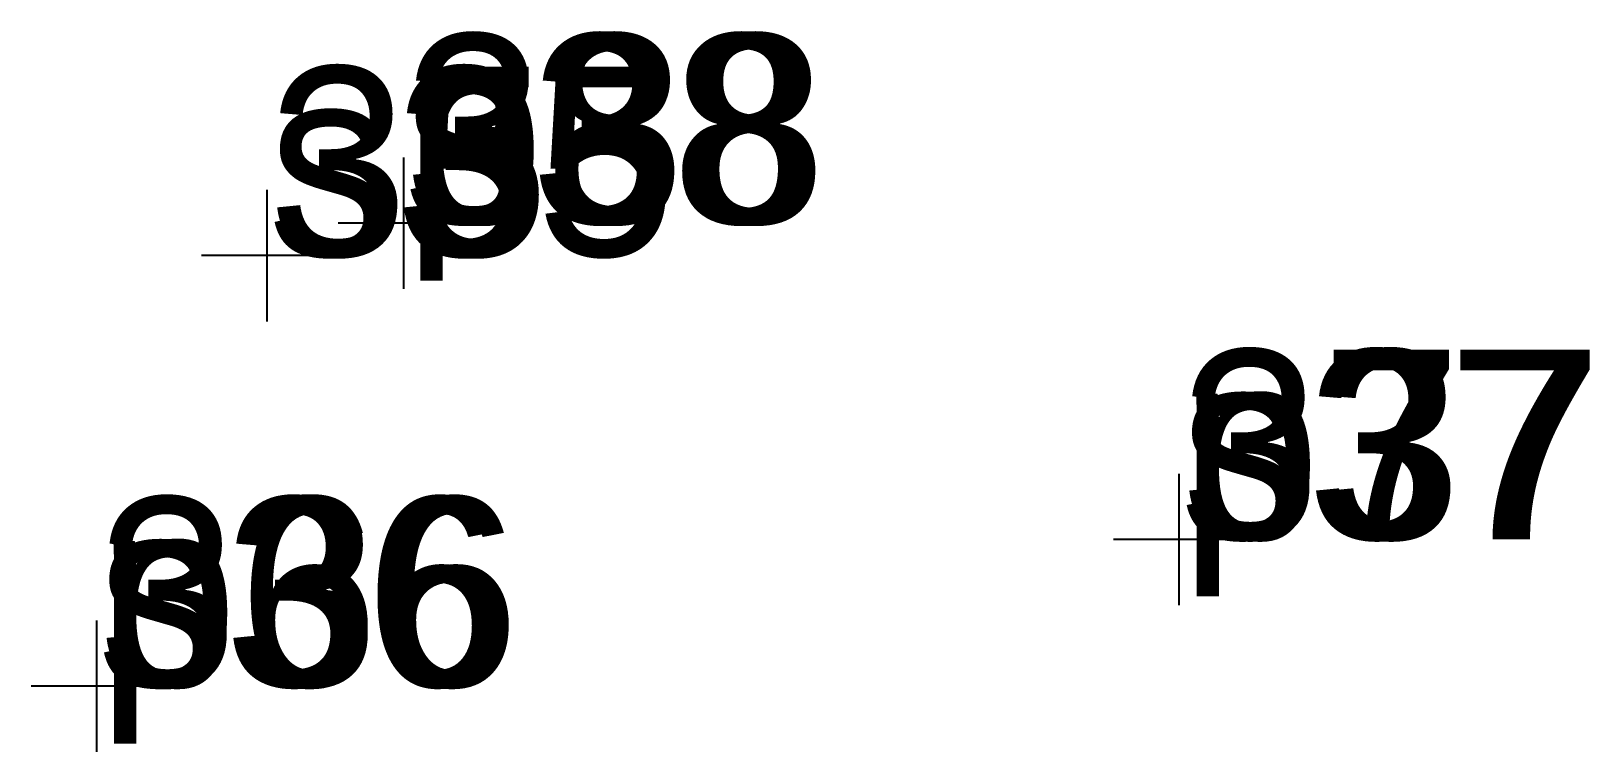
# Model space of a CAD drawing. Extents: x 534703 to 556288, y 1828073 to 1851661.
# Drawn here: x 536352.34 to 536367.13, y 1837242.35 to 1837249.2 of the extents above; entities that cross this region are included whole.
import ezdxf

# ---------------------------------------------------------------- set-up
doc = ezdxf.new("R2010")
doc.units = 0
doc.layers.add('Level 12', color=7, linetype='Continuous')
doc.layers.add('Level 7', color=7, linetype='Continuous')

msp = doc.modelspace()

# ---------------------------------------------------------------- linework, layer by layer
at = {"layer": 'Level 7'}
for p, q in [((536355.874, 1837246.748), (536355.874, 1837247.996)), ((536355.874, 1837246.748), (536355.874, 1837247.996)), ((536355.874, 1837246.748), (536355.874, 1837247.996)), ((536354.578, 1837246.44), (536354.578, 1837247.688)), ((536354.578, 1837246.44), (536354.578, 1837247.688)), ((536354.578, 1837246.44), (536354.578, 1837247.688)), ((536356.498, 1837247.372), (536355.25, 1837247.372)), ((536356.498, 1837247.372), (536355.25, 1837247.372)), ((536356.498, 1837247.372), (536355.25, 1837247.372)), ((536355.874, 1837247.372), (536355.874, 1837247.372)), ((536355.874, 1837247.372), (536355.874, 1837247.372)), ((536355.874, 1837247.372), (536355.874, 1837247.372)), ((536355.874, 1837247.372), (536355.874, 1837247.372)), ((536355.874, 1837247.372), (536355.874, 1837247.372)), ((536355.874, 1837247.372), (536355.874, 1837247.372)), ((536355.874, 1837247.372), (536355.874, 1837247.372)), ((536355.202, 1837247.064), (536353.954, 1837247.064)), ((536355.202, 1837247.064), (536353.954, 1837247.064)), ((536355.202, 1837247.064), (536353.954, 1837247.064)), ((536354.578, 1837247.064), (536354.578, 1837247.064)), ((536354.578, 1837247.064), (536354.578, 1837247.064)), ((536354.578, 1837247.064), (536354.578, 1837247.064)), ((536354.578, 1837247.064), (536354.578, 1837247.064)), ((536354.578, 1837247.064), (536354.578, 1837247.064)), ((536354.578, 1837247.064), (536354.578, 1837247.064)), ((536354.578, 1837247.064), (536354.578, 1837247.064)), ((536363.237, 1837243.743), (536363.237, 1837244.991)), ((536363.237, 1837243.743), (536363.237, 1837244.991)), ((536363.237, 1837243.743), (536363.237, 1837244.991)), ((536363.861, 1837244.367), (536362.613, 1837244.367)), ((536363.861, 1837244.367), (536362.613, 1837244.367)), ((536363.861, 1837244.367), (536362.613, 1837244.367)), ((536363.237, 1837244.367), (536363.237, 1837244.367)), ((536363.237, 1837244.367), (536363.237, 1837244.367)), ((536363.237, 1837244.367), (536363.237, 1837244.367)), ((536363.237, 1837244.367), (536363.237, 1837244.367)), ((536363.237, 1837244.367), (536363.237, 1837244.367)), ((536363.237, 1837244.367), (536363.237, 1837244.367)), ((536363.237, 1837244.367), (536363.237, 1837244.367)), ((536352.96, 1837242.35), (536352.96, 1837243.598)), ((536352.96, 1837242.35), (536352.96, 1837243.598)), ((536352.96, 1837242.35), (536352.96, 1837243.598)), ((536353.584, 1837242.974), (536352.336, 1837242.974)), ((536353.584, 1837242.974), (536352.336, 1837242.974)), ((536353.584, 1837242.974), (536352.336, 1837242.974)), ((536352.96, 1837242.974), (536352.96, 1837242.974)), ((536352.96, 1837242.974), (536352.96, 1837242.974)), ((536352.96, 1837242.974), (536352.96, 1837242.974)), ((536352.96, 1837242.974), (536352.96, 1837242.974)), ((536352.96, 1837242.974), (536352.96, 1837242.974)), ((536352.96, 1837242.974), (536352.96, 1837242.974)), ((536352.96, 1837242.974), (536352.96, 1837242.974))]:
    msp.add_line(p, q, dxfattribs=at)

# ---------------------------------------------------------------- texts
at = {"layer": 'Level 12'}
for s, p in [('s38', (536355.87, 1837247.37)), ('38', (536355.87, 1837247.37)), ('p38', (536355.87, 1837247.37)), ('p38', (536355.87, 1837247.37)), ('p38', (536355.87, 1837247.37)), ('p38', (536355.87, 1837247.37)), ('p38', (536355.87, 1837247.37)), ('p38', (536355.87, 1837247.37)), ('p38', (536355.87, 1837247.37)), ('p38', (536355.87, 1837247.37)), ('s35', (536354.58, 1837247.06)), ('35', (536354.58, 1837247.06)), ('p35', (536354.58, 1837247.06)), ('p35', (536354.58, 1837247.06)), ('p35', (536354.58, 1837247.06)), ('p35', (536354.58, 1837247.06)), ('p35', (536354.58, 1837247.06)), ('p35', (536354.58, 1837247.06)), ('p35', (536354.58, 1837247.06)), ('p35', (536354.58, 1837247.06)), ('s37', (536363.24, 1837244.37)), ('37', (536363.24, 1837244.37)), ('p37', (536363.24, 1837244.37)), ('p37', (536363.24, 1837244.37)), ('p37', (536363.24, 1837244.37)), ('p37', (536363.24, 1837244.37)), ('p37', (536363.24, 1837244.37)), ('p37', (536363.24, 1837244.37)), ('p37', (536363.24, 1837244.37)), ('p37', (536363.24, 1837244.37)), ('s36', (536352.96, 1837242.97)), ('36', (536352.96, 1837242.97)), ('p36', (536352.96, 1837242.97)), ('p36', (536352.96, 1837242.97)), ('p36', (536352.96, 1837242.97)), ('p36', (536352.96, 1837242.97)), ('p36', (536352.96, 1837242.97)), ('p36', (536352.96, 1837242.97)), ('p36', (536352.96, 1837242.97)), ('p36', (536352.96, 1837242.97))]:
    msp.add_text(s, height=1.8, dxfattribs=at).set_placement(p)

doc.saveas('drawing.dxf')
